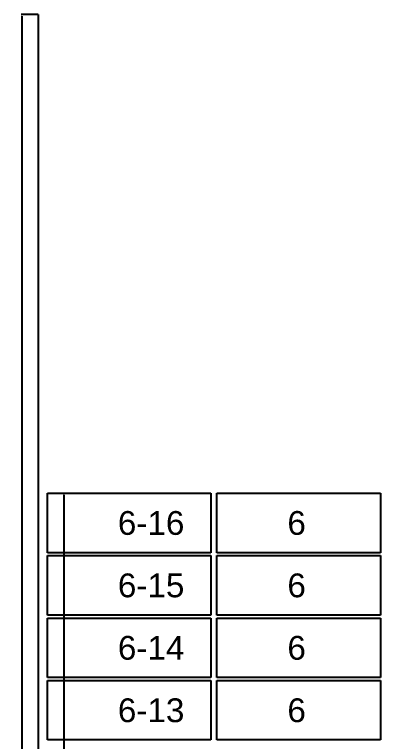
# Model space of a CAD drawing. Header units: millimetres. Extents: x -4275 to 17266, y -15886 to 5463.
# Drawn here: x 3722 to 4337, y -4237 to -3015 of the extents above; entities that cross this region are included whole.
import ezdxf

# ---------------------------------------------------------------- set-up
doc = ezdxf.new("R2010")
doc.units = ezdxf.units.MM
doc.layers.add('尺寸标注', color=6, linetype='Continuous')
doc.layers.add('标号', color=4, linetype='Continuous')
doc.styles.get("Standard").update_dxf_attribs({"font": 'arial.ttf'})
doc.dimstyles.new('ISO-25-JHF', dxfattribs={"dimtxt": 10, "dimasz": 2.5, "dimexe": 1.25, "dimexo": 0.625, "dimtad": 1, "dimtxsty": 'Standard', "dimcen": 2.5, "dimadec": 0, "dimazin": 0, "dimtfac": 1, "dimtmove": 0, "dimatfit": 3, "dimfxl": 1, "dimarcsym": 0})

# ---------------------------------------------------------------- blocks, each defined once
blk = doc.blocks.new('*D158')
at = {"layer": 'Defpoints', "color": 0, "transparency": 16777216}
for p in [(3777.4, -3819.8), (3777.4, -5494.8), (3805.2, -5494.8)]:
    blk.add_point(p, dxfattribs=at)
at = {"layer": '尺寸标注', "color": 0, "lineweight": -2, "transparency": 16777216}
for p, q in [((3778, -3819.8), (3806.5, -3819.8)), ((3805.2, -3822.3), (3805.2, -5492.3)), ((3778, -5494.8), (3806.5, -5494.8))]:
    blk.add_line(p, q, dxfattribs=at)
at = {"layer": '尺寸标注', "color": 0, "transparency": 16777216}
for points in [[(3804.8, -3822.3), (3805.6, -3822.3), (3805.2, -3819.8)], [(3804.8, -5492.3), (3805.6, -5492.3), (3805.2, -5494.8)]]:
    blk.add_solid(points, dxfattribs=at)
at = {"layer": '尺寸标注', "color": 0, "transparency": 16777216, "insert": (3799.5, -4657.3), "char_height": 10, "attachment_point": 5, "rotation": 90}
blk.add_mtext('1675', dxfattribs=at)
blk = doc.blocks.new('*D200')
at = {"layer": 'Defpoints', "color": 0, "transparency": 16777216}
for p in [(3762.4, -3014.8), (3734.5, -5514.8), (3762.4, -5514.8)]:
    blk.add_point(p, dxfattribs=at)
at = {"layer": '尺寸标注', "color": 0, "lineweight": -2, "transparency": 16777216}
for p, q in [((3761.7, -3014.8), (3733.3, -3014.8)), ((3734.5, -3017.3), (3734.5, -5512.3)), ((3761.7, -5514.8), (3733.3, -5514.8))]:
    blk.add_line(p, q, dxfattribs=at)
at = {"layer": '尺寸标注', "color": 0, "transparency": 16777216}
for points in [[(3734.1, -3017.3), (3734.9, -3017.3), (3734.5, -3014.8)], [(3734.1, -5512.3), (3734.9, -5512.3), (3734.5, -5514.8)]]:
    blk.add_solid(points, dxfattribs=at)
at = {"layer": '尺寸标注', "color": 0, "transparency": 16777216, "insert": (3728.8, -4264.8), "char_height": 10, "attachment_point": 5, "rotation": 90}
blk.add_mtext('2500', dxfattribs=at)

msp = doc.modelspace()

# ---------------------------------------------------------------- linework, layer by layer
for p, q in [((3762.372, -5514.83), (3762.372, -3014.83)), ((3777.372, -3919.83), (3777.372, -3819.83)), ((3777.372, -3819.83), (4052.372, -3819.83)), ((4052.372, -3819.83), (4052.372, -3919.83)), ((4062.372, -3919.83), (4062.372, -3819.83)), ((4062.372, -3819.83), (4337.372, -3819.83)), ((4337.372, -3819.83), (4337.372, -3919.83)), ((4052.372, -3919.83), (3777.372, -3919.83)), ((4337.372, -3919.83), (4062.372, -3919.83)), ((3777.372, -4024.83), (3777.372, -3924.83)), ((3777.372, -3924.83), (4052.372, -3924.83)), ((4052.372, -3924.83), (4052.372, -4024.83)), ((4062.372, -4024.83), (4062.372, -3924.83)), ((4062.372, -3924.83), (4337.372, -3924.83)), ((4337.372, -3924.83), (4337.372, -4024.83)), ((4052.372, -4024.83), (3777.372, -4024.83)), ((3777.372, -4129.83), (3777.372, -4029.83)), ((3777.372, -4029.83), (4052.372, -4029.83)), ((4052.372, -4029.83), (4052.372, -4129.83)), ((4337.372, -4024.83), (4062.372, -4024.83)), ((4062.372, -4129.83), (4062.372, -4029.83)), ((4062.372, -4029.83), (4337.372, -4029.83)), ((4337.372, -4029.83), (4337.372, -4129.83)), ((4052.372, -4129.83), (3777.372, -4129.83)), ((4337.372, -4129.83), (4062.372, -4129.83)), ((3777.372, -4234.83), (3777.372, -4134.83)), ((3777.372, -4134.83), (4052.372, -4134.83)), ((4052.372, -4134.83), (4052.372, -4234.83)), ((4062.372, -4234.83), (4062.372, -4134.83)), ((4062.372, -4134.83), (4337.372, -4134.83)), ((4337.372, -4134.83), (4337.372, -4234.83)), ((4052.372, -4234.83), (3777.372, -4234.83)), ((4337.372, -4234.83), (4062.372, -4234.83))]:
    msp.add_line(p, q)

# ---------------------------------------------------------------- texts
at = {"layer": '标号', "char_height": 40, "attachment_point": 7}
for s, width, heights, insert in [('6-16 ', 70.10425, [0], (3895.918, -3890.409)), ('6 ', 70.10425, [0], (4180.918, -3890.409)), ('6-15 ', 79.77225, [38.914], (3895.918, -3995.409)), ('6 ', 70.10425, [0], (4180.918, -3995.409)), ('6-14 ', 70.10425, [0], (3895.918, -4100.409)), ('6 ', 70.10425, [0], (4180.918, -4100.409)), ('6-13 ', 70.10425, [0], (3895.918, -4205.409)), ('6 ', 70.10425, [0], (4180.918, -4205.409))]:
    msp.add_mtext_dynamic_manual_height_columns(s, width=width, gutter_width=12.5, heights=heights, dxfattribs=dict(at, insert=insert))

# ---------------------------------------------------------------- dimensions: what is measured, and where the dimension line sits
at = {"layer": '尺寸标注'}
for p1, p2, distance, picture, middle in [((3762.372, -3014.83), (3762.372, -5514.83), -27.855, '*D200', (3728.786, -4264.83)), ((3777.372, -3819.83), (3777.372, -5494.83), 27.831, '*D158', (3799.472, -4657.33))]:
    dim = msp.add_aligned_dim(p1=p1, p2=p2, distance=distance, dimstyle='ISO-25-JHF', dxfattribs=at)
    dim.commit()
    dim.dimension.update_dxf_attribs({"geometry": picture, "text_midpoint": middle})

doc.saveas('drawing.dxf')
